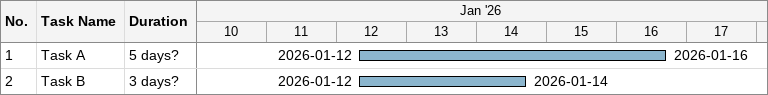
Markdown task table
| ID | Task | Duration | Start | Finish |
|---|---|---|---|---|
| 1 | Task A | 5d? | 2026-01-12 | 2026-01-16 |
| 2 | Task B | 3d? | 2026-01-12 | 2026-01-14 |
